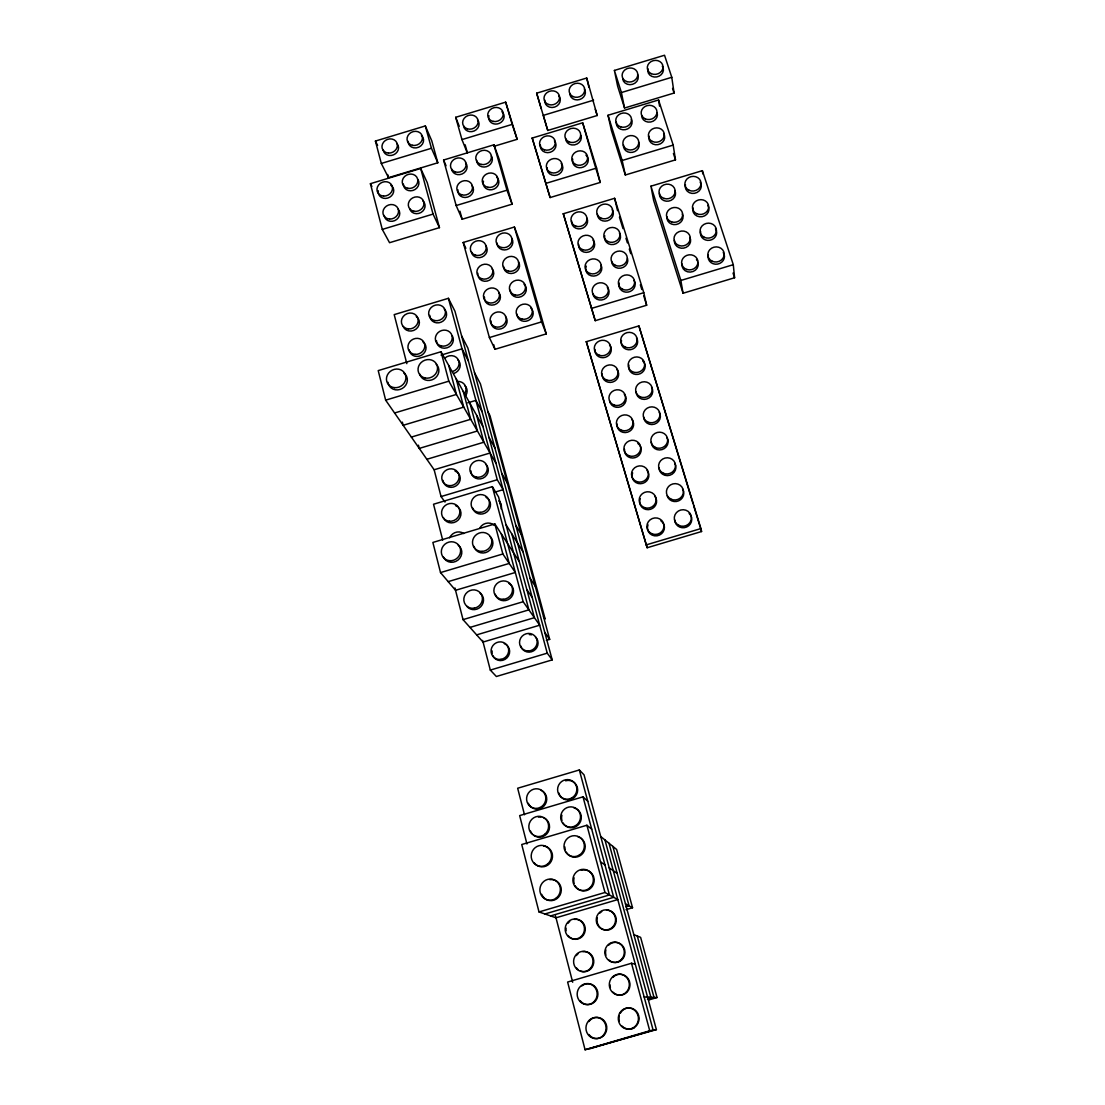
<?xml version="1.0" encoding="UTF-8"?>
<svg xmlns="http://www.w3.org/2000/svg" width="1105" height="1105" viewBox="0 0 1105 1105"><rect width="100%" height="100%" fill="white"/><g stroke="black" fill="none" stroke-linecap="round" stroke-linejoin="round"><path stroke-width="1.5" d="M375.424 141.053L425.328 125.942L431.751 140.763L437.801 162.78L388.504 177.67L381.308 163.443L375.424 141.053L377.606 145.418M467.222 152.766L461.959 139.589L455.702 117.296L505.676 102.157L517.168 139.313L494.128 146.274M536.657 93.179L586.714 78.027L597.211 115.514L547.762 130.459L536.657 93.179L541.201 108.566M614.394 70.43L664.533 55.25L671.785 77.295L674.078 93.041L624.546 108.014L617.64 86.204L614.394 70.43L621.411 92.544L624.546 108.014M381.308 163.443L431.447 148.277L437.801 162.78M461.959 139.589L512.181 124.395L517.168 139.313M593.592 100.168L543.301 115.376L547.762 130.459M621.411 92.544L671.785 77.295M443.588 160.018L493.935 144.796L499.239 159.41L512.112 204.163L462.166 219.246L456.158 205.544L443.588 160.018L446.061 165.75M370.41 183.679L420.701 168.485L427.262 182.684L439.459 227.644L389.554 242.699L382.289 229.412L370.41 183.679L371.902 186.469M532.209 138.056L582.68 122.793L596.59 168.071L600.195 182.449L550.11 197.56L532.209 138.056L550.11 197.56M608.012 115.265L658.552 99.989L673.194 145.087L675.487 159.866L625.333 174.991L611.397 130.418L608.012 115.265L622.17 160.487L625.333 174.991M456.158 205.544L506.974 190.198L512.112 204.163M382.289 229.412L433.05 214.094L439.459 227.644M545.635 183.458L596.59 168.071M622.17 160.487L673.194 145.087M463.202 242.465L514.405 227.022L519.447 240.462L546.257 333.89L494.971 349.304L489.391 337.564L463.202 242.465L465.84 248.307M650.928 186.179L702.366 170.667L733.292 264.689L734.59 277.756L683.056 293.239L653.621 200.35L650.928 186.179L680.846 280.463L683.056 293.239M563.301 213.762L614.615 198.292L643.787 292.701L646.646 305.242L595.25 320.685L563.301 213.762L595.25 320.685M482.65 640.43L490.316 670.086L496.366 676.495L552.21 659.892L547.237 653.166L454.956 311.223L448.409 298.309L394.195 314.621L406.82 363.655M482.94 426.558L441.019 351.735L378.214 370.603L385.645 400.162L434.141 469.763L441.047 496.559L444.997 502.057M489.391 337.564L541.588 321.873L546.257 333.89M680.846 280.463L733.292 264.689M591.465 308.419L643.787 292.701M441.061 355.119L462.014 348.821L468.368 360.934M385.645 400.162L448.823 381.184L496.035 463.409M586.313 341.694L638.897 325.906L700.915 528.577L701.565 531.533L647.157 547.749L586.313 341.694L647.157 547.749M394.582 412.994L456.434 394.43L448.754 365.52M467.76 402.828L475.896 400.383L482.056 411.654M411.378 437.083L470.702 419.292L463.257 391.419M426.848 459.293L483.866 442.221L476.642 415.3M434.141 469.763L490.068 453.009M441.047 496.559L497.264 479.736L503.12 489.681L495.012 492.112M469.984 627.405L528.894 609.863L498.548 496.905L492.333 486.656L433.533 504.239L442.704 540.11M494.847 523.936L432.87 542.445L440.522 572.583L455.536 590.305L515.331 572.473L502.858 553.978L494.847 523.936L519.309 561.63M440.522 572.583L502.858 553.978M448.188 581.631L509.225 563.426L501.352 533.95M646.163 544.903L700.915 528.577M463.036 619.629L523.162 601.714L539.696 625.195L483.065 642.06L463.036 619.629L454.942 587.971M476.656 634.878L534.406 617.681L511.877 534.047M546.381 640.375L549.682 639.394L480.426 383.863L474.501 372.606M490.316 670.086L547.237 653.166M589.877 1048.755L653.138 1030.192L584.034 774.826L579.324 769.978L517.665 788.238L524.502 814.772M587.777 801.263L583.012 796.843L519.654 815.601L526.947 844.013M591.714 829.164L586.907 825.242L521.74 844.51L539.005 911.943L556.008 917.799L617.792 899.581L604.974 892.481L539.005 911.943M544.917 913.973L609.435 894.953L583.012 796.843M550.58 915.935L613.703 897.315L579.324 769.978M625.844 906.777L629.077 905.824L612.888 846.416M626.038 909.664L632.543 907.744L616.631 849.469L600.719 836.499M635.265 964.126L631.508 963.256L567.625 982.041L585.07 1049.75L656.398 1029.639L604.946 839.938M647.599 998.216L650.859 997.263L608.993 843.239M647.447 999.321L654.008 997.401L637.295 936.018M648.773 999.956L657.033 997.525L640.624 937.358L633.842 934.623M630.775 1029.073L633.994 1028.12M585.07 1049.75L649.74 1030.772L656.398 1029.639M644.146 996.959L657.033 997.525M625.471 903.835L632.543 907.744M600.526 861.859L604.96 864.925M609.2 867.853L617.184 873.364M544.793 632.433L549.682 639.394M543.522 616.659L545.152 619.049L489.929 415.494L488.051 411.985M526.809 589.504L532.223 597.529M530.165 578.343L535.276 586.23M506.021 524.682L522.955 551.713M515.814 525.345L521.159 534.129M501.767 473.41L507.305 483.051M489.004 437.4L494.86 447.829M461.628 335.961L467.857 348.02L552.21 659.892M455.702 117.296L459.252 126.274M672.544 88.386L674.078 93.041M733.043 273.059L734.59 277.756M673.415 153.485L675.487 159.866M595.264 109.271L597.211 115.514M619.449 217.146L622.985 228.611M625.969 238.238L627.391 242.879M629.298 249.039L630.72 253.667M640.348 284.8L641.798 289.524M643.745 295.809L646.646 305.242M593.302 160.018L582.68 122.793M593.799 161.62L600.195 182.449M693.097 503.839L638.897 325.906M693.581 505.455L701.565 531.533M505.676 102.157L512.181 124.395M493.935 144.796L506.974 190.198M514.405 227.022L541.588 321.873M465.15 144.81L467.36 152.67M459.942 211.193L462.166 219.246M493.659 344.553L494.971 349.304M425.328 125.942L431.447 148.277M420.701 168.485L433.05 214.094M631.508 963.256L649.74 1030.772M448.409 298.309L497.264 479.736M586.907 825.242L604.974 892.481M470.081 403.601L477.415 430.991L419.265 448.409L418.436 445.177M492.333 486.656L523.162 601.714M456.158 378.739L463.713 407.123L403.159 425.287L402.358 422.124M441.019 351.735L448.823 381.184M387.675 174.521L388.504 177.67M555.497 915.865L572.68 982.248M614.615 198.292L617.557 210.682M586.714 78.027L588.937 87.419M658.552 99.989L659.561 106.149M702.366 170.667L702.766 173.886M674.851 190.64A8.08 7.307 -12.3 0 1 668.718 201.096A8.08 7.307 -12.3 0 1 659.492 193.389M700.156 182.063A8.094 7.307 -11 0 1 694.52 193.32A8.094 7.307 -11 0 1 685.445 184.659M707.78 205.337A8.122 7.376 -10.7 0 1 702.131 216.691A8.122 7.376 -10.7 0 1 693.001 207.92M682.365 213.956A8.122 7.376 -12 0 1 676.205 224.495A8.122 7.376 -12 0 1 666.923 216.704M715.474 228.818A8.163 7.445 -10.2 0 1 709.811 240.268A8.163 7.445 -10.2 0 1 700.625 231.415M689.934 237.492A8.163 7.445 -11.7 0 1 683.76 248.114A8.163 7.445 -11.7 0 1 674.423 240.241M698.194 263.114A8.205 7.514 -11.3 0 1 690.321 272.092A8.205 7.514 -11.3 0 1 681.992 263.998M696.468 259.606A8.205 7.514 -11.3 0 1 697.587 261.25M723.25 252.548A8.205 7.514 -9.8 0 1 717.573 264.095A8.205 7.514 -9.8 0 1 708.319 255.145M543.674 846.016A10.484 10.111 -72.5 0 1 551.146 861.444A10.484 10.111 -72.5 0 1 534.309 862.936M577.625 836.609A10.47 10.138 -74.5 0 1 583.122 852.95A10.47 10.138 -74.5 0 1 566.243 852.135M565.235 849.635A10.47 10.138 -74.5 0 1 564.876 846.941M549.738 879.635A10.594 10.18 -76.6 0 1 561.05 887.605A10.594 10.18 -76.6 0 1 554.171 900.119A10.594 10.18 -76.6 0 1 541.657 894.318M581.271 870.243A10.58 10.221 -79.1 0 1 593.565 876.61A10.58 10.221 -79.1 0 1 588.33 889.884A10.58 10.221 -79.1 0 1 575.125 885.809M574.103 883.282A10.58 10.221 -79.1 0 1 574.089 877.826M573.978 807.865A10.138 9.848 -70.2 0 1 579.31 823.653A10.138 9.848 -70.2 0 1 562.915 822.894M561.92 820.476A10.138 9.848 -70.2 0 1 561.92 815.255M543.453 817.631A10.166 9.807 -68.9 0 1 548.218 831.927A10.166 9.807 -68.9 0 1 533.674 835.228M531.85 833.405A10.166 9.807 -68.9 0 1 530.566 831.14M538.397 817.078A10.166 9.807 -68.9 0 1 540.967 817.009M581.838 985.909A10.484 9.959 -86.7 0 1 595.83 987.649A10.484 9.959 -86.7 0 1 594.089 1002.359A10.484 9.959 -86.7 0 1 580.097 1000.605M612.874 977.386A10.47 9.986 -89.5 0 1 626.991 977.234A10.47 9.986 -89.5 0 1 627.129 992.028A10.47 9.986 -89.5 0 1 613.013 992.18M610.388 987.525A10.47 9.986 -89.5 0 1 610.015 984.817M588.785 1021.6A10.594 10.028 -88.7 0 1 603.496 1020.067A10.594 10.028 -88.7 0 1 603.62 1035.689A10.594 10.028 -88.7 0 1 588.882 1034.501M620.264 1013.285A10.58 10.042 88.6 0 1 634.684 1009.763A10.58 10.042 88.6 0 1 636.784 1025.219A10.58 10.042 88.6 0 1 621.991 1026.034M619.339 1021.31A10.58 10.042 88.6 0 1 619.283 1015.84M540.815 790.172A9.848 9.531 -64.9 0 1 543.936 806.07A9.848 9.531 -64.9 0 1 528.287 803.28M565.567 780.779A9.835 9.558 -65.5 0 1 577.349 787.423A9.835 9.558 -65.5 0 1 570.567 799.564A9.835 9.558 -65.5 0 1 558.785 792.893M574.324 919.374A10.028 9.627 -82.1 0 1 584.807 926.114A10.028 9.627 -82.1 0 1 580.139 938.104A10.028 9.627 -82.1 0 1 568.025 935.521M566.105 930.755A10.028 9.627 -82.1 0 1 566.091 928.145M567.97 923.324A10.028 9.627 -82.1 0 1 569.738 921.446M608.344 945.383A10.125 9.71 -87.7 0 1 622.074 945.203A10.125 9.71 -87.7 0 1 622.198 959.527A10.125 9.71 -87.7 0 1 608.468 959.706M605.913 955.19A10.125 9.71 -87.7 0 1 605.871 949.955M582.763 951.598A10.138 9.683 -84.8 0 1 593.716 962.8A10.138 9.683 -84.8 0 1 580.457 971.046M578.246 969.762A10.138 9.683 -84.8 0 1 576.451 967.911M576.382 955.576A10.138 9.683 -84.8 0 1 578.15 953.684M606.535 910.147A10.014 9.641 -84.9 0 1 616.245 920.879A10.014 9.641 -84.9 0 1 605.029 930.051A10.014 9.641 -84.9 0 1 597.294 917.702M599.753 913.186A10.014 9.641 -84.9 0 1 601.728 911.57M403.753 372.965A9.917 9.089 -30.1 0 1 402.317 388.435A9.917 9.089 -30.1 0 1 388.007 382.289M436.185 364.277A9.904 9.102 -28.3 0 1 433.851 378.974A9.904 9.102 -28.3 0 1 419.707 373.987M490.178 536.643A9.779 9.268 -34.5 0 1 488.009 551.561A9.779 9.268 -34.5 0 1 473.976 546.34M458.174 545.124A9.793 9.254 -36.9 0 1 457.953 560.111A9.793 9.254 -36.9 0 1 443.285 556.796M459.197 508.272A9.282 8.73 -34.2 0 1 456.324 521.519A9.282 8.73 -34.2 0 1 443.423 517.734M455.495 505.62A9.282 8.73 -34.2 0 1 457.539 506.698M486.02 497.305A9.268 8.743 -32 0 1 486.835 512.016A9.268 8.743 -32 0 1 472.526 507.817M449.652 537.804A9.365 8.84 -35.7 0 1 463.782 533.549M479.915 527.831A9.365 8.868 -33.4 0 1 494.405 525.428M479.984 592.971A9.462 9.006 -39.7 0 1 480.744 606.728A9.462 9.006 -39.7 0 1 466.835 606.327M508.949 583.426A9.448 9.02 -37.2 0 1 509.833 598.62A9.448 9.02 -37.2 0 1 495.247 594.2M397.096 143.761A7.859 6.92 -23.8 0 1 393.629 154.797A7.859 6.92 -23.8 0 1 383.2 149.824M421.461 135.556A7.846 6.934 -22.7 0 1 418.657 147.227A7.846 6.934 -22.7 0 1 408.159 141.329M584.338 88.953A7.859 6.948 -15.8 0 1 579.642 99.533A7.859 6.948 -15.8 0 1 569.793 93.345M558.674 95.803A7.859 6.948 -16.9 0 1 554.544 107.116A7.859 6.948 -16.9 0 1 544.793 100.044M554.392 140.777A7.928 7.072 -17.5 0 1 550.221 152.283A7.928 7.072 -17.5 0 1 540.4 145.045M581.064 135.57A7.928 7.072 -16.4 0 1 574.531 144.879A7.928 7.072 -16.4 0 1 565.608 138.318M561.202 163.429A7.97 7.141 -17.5 0 1 557.017 175.032A7.97 7.141 -17.5 0 1 547.127 167.711M585.926 155.114A7.97 7.141 -16.3 0 1 586.865 164.272A7.97 7.141 -16.3 0 1 577.059 167.228A7.97 7.141 -16.3 0 1 572.735 159.092M485.841 464.349A8.812 8.274 -30.1 0 1 482.844 478.175A8.812 8.274 -30.1 0 1 470.951 470.896M455.025 471.034A8.826 8.26 -32.1 0 1 460.025 480.399A8.826 8.26 -32.1 0 1 451.089 487.36A8.826 8.26 -32.1 0 1 442.995 480.399M501.932 111.743A7.859 6.948 -19.3 0 1 502.706 120.694A7.859 6.948 -19.3 0 1 493.037 123.622A7.859 6.948 -19.3 0 1 488.921 115.68M477.54 119.948A7.859 6.948 -20.4 0 1 474.225 130.956A7.859 6.948 -20.4 0 1 463.658 126.025M491.366 155.916A7.915 7.044 -20.4 0 1 486.476 166.675A7.915 7.044 -20.4 0 1 476.738 160.335M465.564 162.78A7.915 7.044 -21.6 0 1 462.208 173.941A7.915 7.044 -21.6 0 1 451.572 168.913M496.628 177.187A7.956 7.113 -20.5 0 1 497.402 186.372A7.956 7.113 -20.5 0 1 487.609 189.328A7.956 7.113 -20.5 0 1 483.451 181.165M471.932 185.502A7.956 7.113 -21.7 0 1 467.595 197.118A7.956 7.113 -21.7 0 1 457.912 189.77M444.693 358.296A8.66 7.956 -27 0 1 458.064 359.346A8.66 7.956 -27 0 1 452.663 371.46M457.829 359.76A8.633 7.942 -27 0 1 453.768 373.449M464.722 385.507A8.674 8.025 -27.6 0 1 465.923 395.286M457.636 381.432A8.702 8.039 -27.6 0 1 464.832 393.352M444.238 309.041A8.536 7.776 -26 0 1 441.254 322.108A8.536 7.776 -26 0 1 429.79 315.353M416.254 316.555A8.536 7.776 -27.4 0 1 415.977 329.152A8.536 7.776 -27.4 0 1 403.201 326.541M452.304 335.851A8.578 7.859 -26.5 0 1 446.959 347.84A8.578 7.859 -26.5 0 1 436.475 340.616M422.87 341.818A8.591 7.846 -28 0 1 421.668 355.161A8.591 7.846 -28 0 1 409.223 349.884M417.994 179.645A7.915 7.031 -23.8 0 1 412.994 190.433A7.915 7.031 -23.8 0 1 403.394 184.052M390.852 185.253A7.915 7.031 -24.9 0 1 392.758 194.149A7.915 7.031 -24.9 0 1 383.421 198.223A7.915 7.031 -24.9 0 1 378.297 190.751M422.939 201.013A7.956 7.1 -24 0 1 421.033 212.492A7.956 7.1 -24 0 1 409.679 208.721M398.27 209.315A7.956 7.1 -25.2 0 1 394.761 220.613A7.956 7.1 -25.2 0 1 384.195 215.475M535.511 636.977A8.951 8.633 -41.4 0 1 533.632 650.831A8.951 8.633 -41.4 0 1 520.731 645.9M529.295 634.615A8.951 8.633 -41.4 0 1 531.574 634.836M504.281 643.607A8.964 8.605 -43.9 0 1 507.043 657.82A8.964 8.605 -43.9 0 1 492.72 655.445M492.139 653.248A8.964 8.605 -43.9 0 1 492.167 650.956M498.977 500.924A8.688 8.218 -31.4 0 1 501.118 508.894M499.35 501.007A8.716 8.232 -31.4 0 1 500.468 505.137M492.167 268.943A8.08 7.348 -22.6 0 1 489.722 280.062A8.08 7.348 -22.6 0 1 478.382 277.079M477.871 275.228A8.08 7.348 -22.6 0 1 477.885 273.28M485.592 245.448A8.053 7.279 -22.4 0 1 482.208 256.954A8.053 7.279 -22.4 0 1 471.365 251.691M505.496 316.61A8.163 7.5 -23.2 0 1 501.104 328.793A8.163 7.5 -23.2 0 1 491.09 320.989M511.822 238.5A8.053 7.293 -21 0 1 506.905 249.578A8.053 7.293 -21 0 1 496.96 242.976M530.842 308.088A8.163 7.5 -21.6 0 1 528.162 320.602A8.163 7.5 -21.6 0 1 517.029 314.138M524.032 284.178A8.122 7.431 -21.4 0 1 521.339 296.582A8.122 7.431 -21.4 0 1 510.275 290.187M498.797 292.659A8.122 7.417 -22.9 0 1 494.418 304.745A8.122 7.417 -22.9 0 1 484.46 297.024M518.521 261.968A8.08 7.362 -21.2 0 1 513.59 273.142A8.08 7.362 -21.2 0 1 503.59 266.471M662.309 66.134A7.887 6.962 -12.5 0 1 656.743 76.922A7.887 6.962 -12.5 0 1 647.972 68.717M637.64 74.518A7.873 6.962 -13.6 0 1 632.599 84.284A7.873 6.962 -13.6 0 1 622.709 79.077M663.594 133.595A7.984 7.141 -12.7 0 1 657.958 144.631A7.984 7.141 -12.7 0 1 649.077 136.177M657.13 112.71A7.942 7.072 -12.9 0 1 650.679 122.006A7.942 7.072 -12.9 0 1 641.618 115.486M631.438 119.492A7.942 7.072 -14.1 0 1 625.333 129.658A7.942 7.072 -14.1 0 1 616.355 122.227M638.607 142.062A7.984 7.141 -13.9 0 1 632.488 152.324A7.984 7.141 -13.9 0 1 623.455 144.81M627.516 258.432A8.136 7.445 -15.3 0 1 620.872 268.156A8.136 7.445 -15.3 0 1 611.631 261.194M634.021 280.49A8.177 7.514 -15.2 0 1 628.193 292.065A8.177 7.514 -15.2 0 1 619.145 283.06M601.189 265.311A8.136 7.445 -16.9 0 1 593.841 276.084A8.136 7.445 -16.9 0 1 586.272 266.125M607.308 287.521A8.177 7.514 -16.8 0 1 604.117 299.289A8.177 7.514 -16.8 0 1 592.888 293.875M586.976 218.279A8.053 7.307 -17 0 1 580.719 228.763A8.053 7.307 -17 0 1 571.686 221.014M619.422 233.086A8.094 7.376 -15.5 0 1 613.62 244.467A8.094 7.376 -15.5 0 1 604.711 235.655M612.239 209.715A8.066 7.307 -15.6 0 1 607.474 220.765A8.066 7.307 -15.6 0 1 597.335 214.204M592.984 240.075A8.094 7.376 -17 0 1 588.799 252.009A8.094 7.376 -17 0 1 578.675 244.412M654.768 496.255A8.509 8.149 -17.3 0 1 654.505 506.767A8.509 8.149 -17.3 0 1 643.732 508.59A8.509 8.149 -17.3 0 1 640.265 498.7M682.572 489.018A8.509 8.149 -14 0 1 678.719 500.814A8.509 8.149 -14 0 1 667.158 495.827M631.825 419.472A8.37 7.901 -17.5 0 1 627.571 432.193A8.37 7.901 -17.5 0 1 617.018 423.947M637.82 443.409A8.412 7.984 -17.5 0 1 640.334 453.368A8.412 7.984 -17.5 0 1 630.444 457.746A8.412 7.984 -17.5 0 1 624.518 449.307M647.047 470.399A8.467 8.066 -17.4 0 1 646.77 480.813A8.467 8.066 -17.4 0 1 636.052 482.636A8.467 8.066 -17.4 0 1 632.626 472.857M689.133 513.452A8.55 8.232 -13.5 0 1 686.675 527.002A8.55 8.232 -13.5 0 1 674.699 519.82M674.699 463.202A8.467 8.066 -14.4 0 1 669.823 475.261A8.467 8.066 -14.4 0 1 659.05 467.885M660.97 520.897A8.55 8.232 -17.2 0 1 663.207 531.795A8.55 8.232 -17.2 0 1 652.143 535.124A8.55 8.232 -17.2 0 1 648 524.806M659.202 412.317A8.384 7.901 -15.1 0 1 654.34 424.182A8.384 7.901 -15.1 0 1 643.69 416.958M651.563 387.261A8.343 7.832 -15.3 0 1 646.715 399.016A8.343 7.832 -15.3 0 1 636.135 391.888M609.546 344.953A8.26 7.666 -17.6 0 1 605.305 357.329A8.26 7.666 -17.6 0 1 594.96 349.373M642.668 360.893A8.301 7.749 -15.5 0 1 643.745 370.824A8.301 7.749 -15.5 0 1 633.524 373.891A8.301 7.749 -15.5 0 1 628.911 365.023M616.894 369.553A8.288 7.749 -17.6 0 1 612.653 382.04A8.288 7.749 -17.6 0 1 602.239 373.987M666.909 437.635A8.426 7.984 -14.8 0 1 662.047 449.597A8.426 7.984 -14.8 0 1 651.328 442.29M624.325 394.388A8.329 7.818 -17.6 0 1 621.093 406.612A8.329 7.818 -17.6 0 1 609.615 400.894M636.508 337.881A8.26 7.68 -15.7 0 1 630.637 349.663A8.26 7.68 -15.7 0 1 621.493 340.451M664.174 198.472A8.108 7.321 -12.4 0 0 675.058 190.06A8.108 7.321 -12.4 0 0 662.019 185.958A8.108 7.321 -12.4 0 0 664.174 198.472M696.675 213.707A8.149 7.39 -10.7 0 0 708.678 206.607A8.149 7.39 -10.7 0 0 696.316 200.875A8.149 7.39 -10.7 0 0 696.675 213.707M689.078 190.295A8.108 7.321 -11.1 0 0 701.026 183.237A8.108 7.321 -11.1 0 0 688.733 177.587A8.108 7.321 -11.1 0 0 689.078 190.295M671.647 221.912A8.149 7.39 -12 0 0 682.586 213.445A8.149 7.39 -12 0 0 669.478 209.287A8.149 7.39 -12 0 0 671.647 221.912M712.103 261.194A8.232 7.542 -9.8 0 0 724.217 254.012A8.232 7.542 -9.8 0 0 711.703 248.128A8.232 7.542 -9.8 0 0 712.103 261.194M679.202 245.586A8.191 7.473 -11.7 0 0 690.197 237.05A8.191 7.473 -11.7 0 0 677.006 232.837A8.191 7.473 -11.7 0 0 679.202 245.586M704.355 237.34A8.191 7.459 -10.3 0 0 716.413 230.185A8.191 7.459 -10.3 0 0 703.968 224.384A8.191 7.459 -10.3 0 0 704.355 237.34M686.84 269.482A8.218 7.542 -11.3 0 0 697.863 260.891A8.218 7.542 -11.3 0 0 684.603 256.622A8.218 7.542 -11.3 0 0 686.84 269.482M579.31 855.118A10.498 10.18 -74.3 0 0 579.241 836.982A10.498 10.18 -74.3 0 0 563.978 846.375A10.498 10.18 -74.3 0 0 579.31 855.118M547.583 864.027A10.525 10.138 -72.4 0 0 545.248 846.071A10.525 10.138 -72.4 0 0 531.284 857.466A10.525 10.138 -72.4 0 0 547.583 864.027M556.381 897.951A10.636 10.221 -76.5 0 0 554.019 879.773A10.636 10.221 -76.5 0 0 539.972 891.279A10.636 10.221 -76.5 0 0 556.381 897.951M590.429 887.274A10.622 10.249 -79 0 0 585.733 869.635A10.622 10.249 -79 0 0 573.233 882.854A10.622 10.249 -79 0 0 590.429 887.274M575.595 825.656A10.166 9.876 -70 0 0 575.525 808.1A10.166 9.876 -70 0 0 560.691 817.217A10.166 9.876 -70 0 0 575.595 825.656M544.737 834.33A10.194 9.848 -68.7 0 0 542.486 816.954A10.194 9.848 -68.7 0 0 528.908 828.004A10.194 9.848 -68.7 0 0 544.737 834.33M626.48 991.972A10.498 10.014 -89.4 0 0 621.797 974.458A10.498 10.014 -89.4 0 0 609.67 987.483A10.498 10.014 -89.4 0 0 626.48 991.972M595.153 1000.37A10.511 10 -86.6 0 0 588.385 983.657A10.511 10 -86.6 0 0 577.956 998.257A10.511 10 -86.6 0 0 595.153 1000.37M604.062 1034.418A10.636 10.069 -88.6 0 0 597.225 1017.484A10.636 10.069 -88.6 0 0 586.755 1032.25A10.636 10.069 -88.6 0 0 604.062 1034.418M619.574 1013.326A10.622 10.083 88.7 0 0 628.483 1029.169A10.622 10.083 88.7 0 0 637.033 1013.147A10.622 10.083 88.7 0 0 619.574 1013.326M572.072 797.782A9.862 9.6 -65.3 0 0 572.017 780.793A9.862 9.6 -65.3 0 0 557.583 789.647A9.862 9.6 -65.3 0 0 572.072 797.782M539.889 807.575A9.89 9.572 -64.8 0 0 542.058 790.641A9.89 9.572 -64.8 0 0 526.657 797.561A9.89 9.572 -64.8 0 0 539.889 807.575M580.76 936.888A10.069 9.655 -82 0 0 578.454 919.664A10.069 9.655 -82 0 0 565.249 930.52A10.069 9.655 -82 0 0 580.76 936.888M621.549 959.347A10.166 9.738 -87.6 0 0 617.004 942.413A10.166 9.738 -87.6 0 0 605.209 955.038A10.166 9.738 -87.6 0 0 621.549 959.347M591.078 967.538A10.18 9.724 -84.8 0 0 584.504 951.377A10.18 9.724 -84.8 0 0 574.351 965.521A10.18 9.724 -84.8 0 0 591.078 967.538M612.833 926.846A10.056 9.683 -84.8 0 0 608.33 910.119A10.056 9.683 -84.8 0 0 596.59 922.62A10.056 9.683 -84.8 0 0 612.833 926.846M394.692 387.675A9.945 9.116 -30.1 0 0 405.273 374.346A9.945 9.116 -30.1 0 0 388.587 373.089A9.945 9.116 -30.1 0 0 394.692 387.675M425.08 377.979A9.945 9.13 -28.3 0 0 437.276 366.004A9.945 9.13 -28.3 0 0 421.033 362.62A9.945 9.13 -28.3 0 0 425.08 377.979M482.042 551.395A9.821 9.31 -34.5 0 0 490.565 536.864A9.821 9.31 -34.5 0 0 473.838 537.513A9.821 9.31 -34.5 0 0 482.042 551.395M449.569 560.691A9.835 9.282 -36.8 0 0 459.915 547.251A9.835 9.282 -36.8 0 0 443.395 545.787A9.835 9.282 -36.8 0 0 449.569 560.691M480.164 512.402A9.31 8.771 -32 0 0 488.258 498.714A9.31 8.771 -32 0 0 472.388 499.363A9.31 8.771 -32 0 0 480.164 512.402M449.376 521.242A9.31 8.757 -34.2 0 0 459.183 508.562A9.31 8.757 -34.2 0 0 443.519 507.209A9.31 8.757 -34.2 0 0 449.376 521.242M474.252 608.178A9.489 9.033 -39.7 0 0 480.565 593.192A9.489 9.033 -39.7 0 0 464.556 595.885A9.489 9.033 -39.7 0 0 474.252 608.178M503.134 599.324A9.475 9.047 -37.2 0 0 511.311 585.222A9.475 9.047 -37.2 0 0 495.164 585.802A9.475 9.047 -37.2 0 0 503.134 599.324M388.477 153.07A7.873 6.948 -23.8 0 0 396.888 142.821A7.873 6.948 -23.8 0 0 383.656 142.062A7.873 6.948 -23.8 0 0 388.477 153.07M412.579 145.349A7.873 6.948 -22.7 0 0 422.276 136.108A7.873 6.948 -22.7 0 0 409.402 133.733A7.873 6.948 -22.7 0 0 412.579 145.349M573.067 96.591A7.887 6.975 -15.8 0 0 584.766 89.767A7.887 6.975 -15.8 0 0 572.998 84.422A7.887 6.975 -15.8 0 0 573.067 96.591M548.812 104.561A7.887 6.975 -16.9 0 0 559.517 96.453A7.887 6.975 -16.9 0 0 547.003 92.599A7.887 6.975 -16.9 0 0 548.812 104.561M568.882 141.785A7.956 7.086 -16.4 0 0 580.691 134.879A7.956 7.086 -16.4 0 0 568.826 129.409A7.956 7.086 -16.4 0 0 568.882 141.785M544.447 149.81A7.942 7.086 -17.6 0 0 555.235 141.592A7.942 7.086 -17.6 0 0 542.624 137.642A7.942 7.086 -17.6 0 0 544.447 149.81M551.229 172.615A7.984 7.155 -17.5 0 0 562.072 164.341A7.984 7.155 -17.5 0 0 549.378 160.335A7.984 7.155 -17.5 0 0 551.229 172.615M575.788 164.535A7.984 7.155 -16.3 0 0 587.639 157.587A7.984 7.155 -16.3 0 0 575.719 152.048A7.984 7.155 -16.3 0 0 575.788 164.535M476.227 477.07A8.84 8.288 -30.1 0 0 487.015 466.296A8.84 8.288 -30.1 0 0 472.498 463.133A8.84 8.288 -30.1 0 0 476.227 477.07M449.196 485.661A8.854 8.274 -32.1 0 0 458.534 473.658A8.854 8.274 -32.1 0 0 443.63 472.429A8.854 8.274 -32.1 0 0 449.196 485.661M493.424 121.44A7.873 6.962 -19.3 0 0 503.037 112.213A7.873 6.962 -19.3 0 0 490.054 109.851A7.873 6.962 -19.3 0 0 493.424 121.44M467.332 128.815A7.873 6.962 -20.4 0 0 478.092 120.694A7.873 6.962 -20.4 0 0 465.716 116.812A7.873 6.962 -20.4 0 0 467.332 128.815M481.504 164.479A7.942 7.058 -20.4 0 0 491.214 155.142A7.942 7.058 -20.4 0 0 478.134 152.711A7.942 7.058 -20.4 0 0 481.504 164.479M455.232 171.897A7.942 7.058 -21.6 0 0 466.089 163.678A7.942 7.058 -21.6 0 0 453.63 159.7A7.942 7.058 -21.6 0 0 455.232 171.897M487.982 187.311A7.97 7.127 -20.5 0 0 497.72 177.905A7.97 7.127 -20.5 0 0 484.584 175.433A7.97 7.127 -20.5 0 0 487.982 187.311M461.586 194.756A7.97 7.127 -21.7 0 0 472.484 186.483A7.97 7.127 -21.7 0 0 459.956 182.449A7.97 7.127 -21.7 0 0 461.586 194.756M434.707 320.574A8.564 7.804 -26 0 0 445.218 310.312A8.564 7.804 -26 0 0 431.199 307.48A8.564 7.804 -26 0 0 434.707 320.574M408.505 328.931A8.564 7.79 -27.4 0 0 417.621 317.536A8.564 7.79 -27.4 0 0 403.215 316.513A8.564 7.79 -27.4 0 0 408.505 328.931M441.448 345.989A8.605 7.887 -26.4 0 0 452.014 335.658A8.605 7.887 -26.4 0 0 437.912 332.757A8.605 7.887 -26.4 0 0 441.448 345.989M415.121 354.387A8.619 7.873 -28 0 0 424.265 342.895A8.619 7.873 -28 0 0 409.775 341.832A8.619 7.873 -28 0 0 415.121 354.387M407.828 188.306A7.942 7.058 -23.7 0 0 417.607 178.941A7.942 7.058 -23.7 0 0 404.637 176.482A7.942 7.058 -23.7 0 0 407.828 188.306M383.532 196.082A7.942 7.044 -24.8 0 0 392.013 185.695A7.942 7.044 -24.8 0 0 378.684 184.88A7.942 7.044 -24.8 0 0 383.532 196.082M413.947 211.248A7.97 7.113 -24 0 0 423.768 201.814A7.97 7.113 -24 0 0 410.729 199.301A7.97 7.113 -24 0 0 413.947 211.248M389.54 219.052A7.984 7.113 -25.2 0 0 398.049 208.583A7.984 7.113 -25.2 0 0 384.651 207.74A7.984 7.113 -25.2 0 0 389.54 219.052M500.979 659.367A8.992 8.633 -43.8 0 0 506.905 645.071A8.992 8.633 -43.8 0 0 491.739 647.599A8.992 8.633 -43.8 0 0 500.979 659.367M528.328 650.997A8.978 8.66 -41.3 0 0 536.022 637.557A8.978 8.66 -41.3 0 0 520.717 638.055A8.978 8.66 -41.3 0 0 528.328 650.997M501.905 247.575A8.066 7.307 -21 0 0 511.739 237.976A8.066 7.307 -21 0 0 498.424 235.406A8.066 7.307 -21 0 0 501.905 247.575M481.725 278.736A8.108 7.376 -22.6 0 0 492.789 270.255A8.108 7.376 -22.6 0 0 480.026 266.015A8.108 7.376 -22.6 0 0 481.725 278.736M475.164 255.089A8.066 7.307 -22.4 0 0 486.186 246.664A8.066 7.307 -22.4 0 0 473.493 242.478A8.066 7.307 -22.4 0 0 475.164 255.089M495.012 326.735A8.191 7.514 -23.2 0 0 506.187 318.116A8.191 7.514 -23.2 0 0 493.272 313.765A8.191 7.514 -23.2 0 0 495.012 326.735M522.14 319.138A8.191 7.514 -21.6 0 0 532.113 309.317A8.191 7.514 -21.6 0 0 518.563 306.596A8.191 7.514 -21.6 0 0 522.14 319.138M515.331 295.049A8.149 7.445 -21.4 0 0 525.248 285.311A8.149 7.445 -21.4 0 0 511.781 282.631A8.149 7.445 -21.4 0 0 515.331 295.049M488.341 302.618A8.149 7.445 -22.9 0 0 499.446 294.068A8.149 7.445 -22.9 0 0 486.614 289.772A8.149 7.445 -22.9 0 0 488.341 302.618M508.576 271.195A8.108 7.376 -21.2 0 0 518.466 261.526A8.108 7.376 -21.2 0 0 505.068 258.901A8.108 7.376 -21.2 0 0 508.576 271.195M627.06 81.673A7.901 6.975 -13.6 0 0 637.709 73.565A7.901 6.975 -13.6 0 0 625.071 69.753A7.901 6.975 -13.6 0 0 627.06 81.673M651.342 73.69A7.901 6.975 -12.5 0 0 663.014 66.866A7.901 6.975 -12.5 0 0 651.094 61.562A7.901 6.975 -12.5 0 0 651.342 73.69M652.489 141.509A8.011 7.155 -12.7 0 0 664.312 134.575A8.011 7.155 -12.7 0 0 652.24 129.078A8.011 7.155 -12.7 0 0 652.489 141.509M645.223 118.843A7.97 7.086 -12.9 0 0 656.992 111.95A7.97 7.086 -12.9 0 0 644.989 106.522A7.97 7.086 -12.9 0 0 645.223 118.843M620.748 126.895A7.956 7.086 -14.1 0 0 631.494 118.691A7.956 7.086 -14.1 0 0 618.745 114.768A7.956 7.086 -14.1 0 0 620.748 126.895M627.902 149.603A7.997 7.155 -13.9 0 0 638.69 141.329A7.997 7.155 -13.9 0 0 625.872 137.365A7.997 7.155 -13.9 0 0 627.902 149.603M622.502 289.248A8.205 7.542 -15.2 0 0 634.643 282.051A8.205 7.542 -15.2 0 0 622.322 276.139A8.205 7.542 -15.2 0 0 622.502 289.248M590.098 273.515A8.163 7.459 -16.9 0 0 601.148 264.979A8.163 7.459 -16.9 0 0 588.122 260.725A8.163 7.459 -16.9 0 0 590.098 273.515M615.195 265.283A8.163 7.459 -15.3 0 0 627.281 258.142A8.163 7.459 -15.3 0 0 615.029 252.285A8.163 7.459 -15.3 0 0 615.195 265.283M607.957 241.553A8.122 7.39 -15.5 0 0 620.002 234.453A8.122 7.39 -15.5 0 0 607.805 228.68A8.122 7.39 -15.5 0 0 607.957 241.553M575.94 226.207A8.08 7.321 -17 0 0 586.893 217.796A8.08 7.321 -17 0 0 574.02 213.652A8.08 7.321 -17 0 0 575.94 226.207M600.802 218.058A8.08 7.321 -15.6 0 0 612.778 211A8.08 7.321 -15.6 0 0 600.664 205.295A8.08 7.321 -15.6 0 0 600.802 218.058M597.294 297.521A8.191 7.528 -16.8 0 0 608.372 288.916A8.191 7.528 -16.8 0 0 595.277 284.607A8.191 7.528 -16.8 0 0 597.294 297.521M582.984 249.758A8.122 7.39 -17 0 0 593.979 241.277A8.122 7.39 -17 0 0 581.037 237.078A8.122 7.39 -17 0 0 582.984 249.758M670.818 499.073A8.536 8.163 -14 0 0 683.429 491.463A8.536 8.163 -14 0 0 670.5 484.902A8.536 8.163 -14 0 0 670.818 499.073M644.56 507.651A8.536 8.163 -17.3 0 0 656.066 498.507A8.536 8.163 -17.3 0 0 642.35 493.673A8.536 8.163 -17.3 0 0 644.56 507.651M621.659 430.342A8.398 7.928 -17.5 0 0 632.999 421.406A8.398 7.928 -17.5 0 0 619.546 416.765A8.398 7.928 -17.5 0 0 621.659 430.342M639.905 396.667A8.37 7.846 -15.3 0 0 652.282 389.264A8.37 7.846 -15.3 0 0 639.657 383.021A8.37 7.846 -15.3 0 0 639.905 396.667M647.516 421.889A8.412 7.928 -15.1 0 0 659.947 414.43A8.412 7.928 -15.1 0 0 647.254 408.118A8.412 7.928 -15.1 0 0 647.516 421.889M629.215 455.854A8.439 7.997 -17.5 0 0 640.61 446.862A8.439 7.997 -17.5 0 0 627.074 442.152A8.439 7.997 -17.5 0 0 629.215 455.854M678.732 525.317A8.578 8.246 -13.5 0 0 691.412 517.665A8.578 8.246 -13.5 0 0 678.401 511.007A8.578 8.246 -13.5 0 0 678.732 525.317M662.972 473.078A8.495 8.08 -14.5 0 0 675.514 465.523A8.495 8.08 -14.5 0 0 662.668 459.045A8.495 8.08 -14.5 0 0 662.972 473.078M636.853 481.628A8.481 8.08 -17.4 0 0 648.304 472.553A8.481 8.08 -17.4 0 0 634.671 467.774A8.481 8.08 -17.4 0 0 636.853 481.628M652.351 533.95A8.578 8.246 -17.2 0 0 663.898 524.737A8.578 8.246 -17.2 0 0 650.113 519.82A8.578 8.246 -17.2 0 0 652.351 533.95M614.173 405.093A8.357 7.846 -17.6 0 0 625.471 396.225A8.357 7.846 -17.6 0 0 612.087 391.64A8.357 7.846 -17.6 0 0 614.173 405.093M599.421 355.313A8.274 7.694 -17.6 0 0 610.623 346.583A8.274 7.694 -17.6 0 0 597.391 342.136A8.274 7.694 -17.6 0 0 599.421 355.313M632.364 371.694A8.329 7.776 -15.5 0 0 644.685 364.346A8.329 7.776 -15.5 0 0 632.143 358.186A8.329 7.776 -15.5 0 0 632.364 371.694M606.769 380.079A8.315 7.763 -17.6 0 0 618.013 371.28A8.315 7.763 -17.6 0 0 604.711 366.763A8.315 7.763 -17.6 0 0 606.769 380.079M624.905 346.97A8.288 7.694 -15.7 0 0 637.157 339.677A8.288 7.694 -15.7 0 0 624.698 333.586A8.288 7.694 -15.7 0 0 624.905 346.97M655.196 447.359A8.453 8.011 -14.8 0 0 667.696 439.845A8.453 8.011 -14.8 0 0 654.92 433.45A8.453 8.011 -14.8 0 0 655.196 447.359"/></g></svg>
